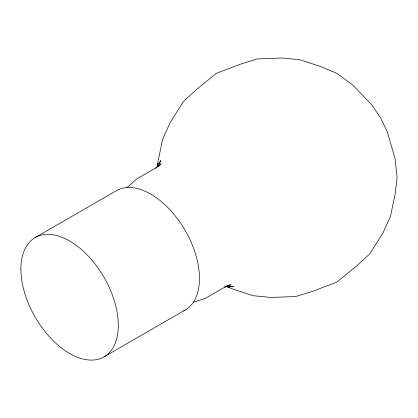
<?xml version="1.0" encoding="UTF-8"?>
<svg xmlns="http://www.w3.org/2000/svg" width="418" height="418" viewBox="0 0 418 418"><rect width="100%" height="100%" fill="white"/><g stroke="black" fill="none" stroke-linecap="round" stroke-linejoin="round"><path stroke-width="0.63" d="M157.393 166.73L158.103 160.904L162.67 139.116L170.042 122.819L183.225 101.778L196.308 89.645L216.31 73.354L240.423 64.173L257.472 58.912L282.281 58.013L300.082 59.779L321.238 66.718L336.835 73.354L352.437 84.729L371.686 104.808L380.511 117.724L387.282 131.822L395.047 158.537L397.1 177.728L395.047 194.553L390.48 216.346L383.107 232.643L369.925 253.684L356.841 265.817L336.835 282.108L312.727 291.289L295.678 296.55L270.864 297.444L253.062 295.683L231.906 288.744L226.509 286.445L229.79 287.694L226.869 286.455M157.565 166.411L157.952 163.266L157.34 166.725M159.185 164.023L160.784 160.496L158.239 165.063L155.726 168.397M127.015 187.625L136.581 179.029L156.912 167.289L161.082 163.809L157.852 166.808M35.164 237.581L116.329 190.718A68.871 39.762 60 0 1 185.984 231.859A68.871 39.762 60 0 1 183.586 310.861M104.035 356.873L185.2 310.01M225.469 286.382L230.882 284.71L225.788 286.581L205.452 298.316L193.22 302.308M224.236 287.056L228.38 286.544L233.605 286.628L228.463 286.116M20.9 269.108A68.871 39.762 60 0 0 93.951 359.987A68.871 39.762 60 0 0 93.951 262.582A68.871 39.762 60 0 0 20.9 269.108"/></g></svg>
